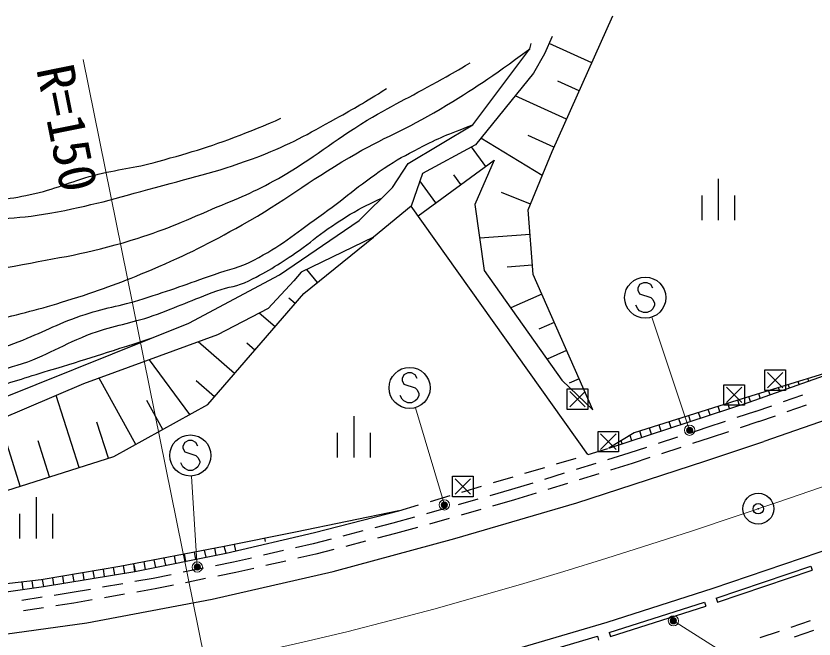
# Model space of a CAD drawing. Units: millimetres, scale not verified. Extents: x 40000 to 680000, y 20000 to 380000.
# Drawn here: x 141692 to 180514, y 274328 to 304650 of the extents above; entities that cross this region are included whole.
import ezdxf
from ezdxf.enums import TextEntityAlignment as Align

# ---------------------------------------------------------------- set-up
doc = ezdxf.new("R2010")
doc.units = ezdxf.units.MM
doc.header["$LTSCALE"] = 1000
doc.header["$PDMODE"] = 32
doc.header["$PDSIZE"] = 500
doc.linetypes.add('CHAIN', pattern=[18.5, 12, -1.5, 3.5, -1.5])
for name, color, linetype, lineweight in [('M-BGD', 7, 'Continuous', 25), ('M-BMK', 2, 'Continuous', 13), ('M-BMK-ROW', 30, 'Continuous', 25), ('M-BMK-SRVR', 3, 'Continuous', 25), ('M-STR-HTXT', 7, 'Continuous', 13), ('M-STR-STRC', 7, 'Continuous', 25)]:
    doc.layers.add(name, color=color, linetype=linetype, lineweight=lineweight)
doc.styles.add('ＭＳ ゴシック', font='')
doc.styles.get('ＭＳ ゴシック').set_extended_font_data('MS Gothic')

msp = doc.modelspace()

# ---------------------------------------------------------------- linework, layer by layer
at = {"layer": 'M-BGD'}
for p, q in [((169707, 302369), (167624, 303305)), ((169093, 301001), (168051, 301469)), ((168478, 299633), (165973, 300758)), ((167290, 296878), (164309, 298701)), ((167863, 298264), (166611, 298827)), ((164544, 297331), (163853, 298274)), ((162124, 295558), (161340, 296628)), ((163334, 296444), (162989, 296916)), ((175851, 296719), (175851, 294719)), ((166725, 295489), (165316, 296062)), ((175051, 295919), (175051, 294719)), ((176651, 295919), (176651, 294719)), ((169509, 283305), (160925, 295396)), ((166700, 294015), (164250, 293830)), ((155701, 291141), (159087, 293879)), ((166813, 292519), (165588, 292427)), ((156365, 291678), (155849, 292317)), ((155278, 290653), (154968, 290922)), ((167271, 291110), (165761, 290444)), ((154296, 289519), (153526, 290186)), ((167876, 289737), (167121, 289404)), ((152331, 287252), (150555, 288791)), ((153314, 288386), (152929, 288719)), ((168481, 288364), (167526, 287943)), ((150148, 285255), (148182, 287922)), ((147523, 283802), (145738, 287027)), ((169086, 286992), (168608, 286781)), ((180258, 286883), (180215, 287005)), ((151349, 286118), (150461, 286888)), ((178844, 286383), (178780, 286565)), ((179315, 286550), (179258, 286712)), ((179787, 286717), (179737, 286858)), ((144759, 282673), (143645, 286180)), ((177430, 285883), (177344, 286126)), ((177901, 286049), (177823, 286272)), ((178373, 286216), (178301, 286419)), ((179027, 285886), (179970, 286219)), ((148836, 284528), (148056, 285937)), ((176409, 285545), (176323, 285804)), ((176884, 285701), (176800, 285956)), ((179202, 285396), (180144, 285730)), ((174984, 285076), (174894, 285350)), ((175459, 285232), (175370, 285501)), ((175934, 285388), (175847, 285653)), ((177659, 285401), (176766, 285103)), ((177650, 285398), (178462, 285685)), ((141900, 281765), (140873, 284998)), ((158120, 285169), (158120, 283169)), ((174034, 284763), (173941, 285047)), ((174509, 284919), (174417, 285199)), ((177823, 284908), (178636, 285195)), ((146189, 283127), (145631, 284884)), ((172609, 284294), (172511, 284593)), ((173084, 284450), (172987, 284744)), ((173559, 284607), (173464, 284896)), ((175303, 284616), (174449, 284336)), ((176196, 284914), (175303, 284616)), ((177823, 284908), (176929, 284610)), ((157320, 284369), (157320, 283169)), ((158920, 284369), (158920, 283169)), ((171659, 283981), (171575, 284239)), ((172134, 284137), (172034, 284441)), ((176360, 284420), (175466, 284123)), ((143329, 282219), (142773, 283973)), ((171185, 283825), (171135, 283974)), ((173879, 284150), (172929, 283838)), ((175466, 284123), (174610, 283842)), ((169521, 283309), (170480, 283594)), ((170710, 283668), (170696, 283709)), ((172359, 283651), (171505, 283371)), ((174040, 283655), (173090, 283343)), ((167988, 282852), (168946, 283138)), ((171505, 283371), (170467, 283049)), ((172519, 283157), (171663, 282876)), ((166454, 282395), (167413, 282681)), ((169894, 282870), (168939, 282574)), ((171663, 282876), (170620, 282552)), ((168366, 282396), (167411, 282099)), ((170047, 282373), (169092, 282077)), ((164921, 281939), (165879, 282224)), ((166838, 281921), (165799, 281598)), ((168519, 281899), (167564, 281602)), ((163388, 281482), (164346, 281767)), ((165799, 281598), (164739, 281298)), ((142668, 281229), (142668, 279229)), ((161854, 281025), (162813, 281311)), ((164162, 281134), (163200, 280861)), ((165948, 281099), (164881, 280797)), ((166991, 281424), (165948, 281099)), ((160321, 280569), (161279, 280854)), ((162623, 280698), (161660, 280425)), ((141868, 280429), (141868, 279229)), ((143468, 280429), (143468, 279229)), ((164304, 280634), (163342, 280361)), ((160023, 279961), (159151, 279737)), ((161083, 280262), (160023, 279961)), ((162764, 280198), (161802, 279925)), ((158570, 279587), (157601, 279338)), ((161225, 279761), (160159, 279459)), ((153775, 279231), (153807, 279071)), ((157020, 279188), (156149, 278964)), ((160159, 279459), (159280, 279233)), ((151430, 278410), (151362, 278750)), ((152304, 278936), (152369, 278614)), ((156149, 278964), (155287, 278766)), ((158699, 279084), (157731, 278834)), ((149470, 278015), (149398, 278370)), ((149960, 278114), (149889, 278465)), ((150450, 278213), (150380, 278560)), ((150940, 278312), (150871, 278655)), ((154703, 278631), (153728, 278407)), ((156272, 278459), (155404, 278259)), ((157150, 278685), (156272, 278459)), ((147483, 277615), (147422, 277987)), ((147999, 277719), (147926, 278085)), ((148490, 277818), (148417, 278180)), ((148980, 277917), (148908, 278275)), ((152282, 278074), (151401, 277896)), ((153143, 278272), (152282, 278074)), ((154819, 278125), (153845, 277900)), ((145509, 277291), (145452, 277640)), ((146003, 277372), (145945, 277722)), ((146496, 277453), (146438, 277804)), ((146989, 277534), (146931, 277892)), ((147509, 277620), (147446, 277933)), ((150813, 277776), (149833, 277578)), ((153260, 277766), (152392, 277566)), ((175818, 276124), (180421, 277680)), ((143042, 276886), (142986, 277228)), ((143536, 276967), (143479, 277310)), ((144029, 277048), (143973, 277392)), ((144522, 277129), (144466, 277475)), ((145016, 277210), (144959, 277557)), ((148365, 277280), (147481, 277124)), ((149245, 277458), (148365, 277280)), ((150917, 277267), (149937, 277068)), ((152392, 277566), (151505, 277386)), ((142039, 276744), (141988, 277107)), ((142534, 276814), (142484, 277165)), ((146890, 277021), (145905, 276847)), ((149349, 276949), (148461, 276769)), ((144430, 276588), (143557, 276454)), ((145314, 276744), (144430, 276588)), ((146980, 276508), (145995, 276335)), ((148461, 276769), (147571, 276612)), ((142964, 276363), (141975, 276211)), ((144515, 276075), (143633, 275940)), ((145405, 276232), (144515, 276075)), ((175754, 276313), (175818, 276124)), ((143040, 275848), (142052, 275696)), ((170615, 274455), (175244, 275932)), ((180333, 275214), (179386, 274893)), ((170554, 274645), (170615, 274455)), ((178817, 274700), (177870, 274380)), ((180493, 274740), (179546, 274419))]:
    msp.add_line(p, q, dxfattribs=at)
for points in [[(161260, 294924), (164948, 297626), (164015, 295470), (164474, 292269), (168242, 286929), (169748, 285490), (166846, 292073), (166610, 295208), (167769, 298054), (170732, 304650)], [(167776, 303652), (167409, 302812), (166868, 301863), (164049, 298380), (161461, 296988), (160925, 295396), (159087, 293879), (155561, 292178), (155204, 291765), (153964, 290412), (151496, 289136), (144977, 286748), (139422, 284380), (118888, 279641), (112816, 283077), (106248, 281917)], [(105165, 282486), (107496, 284026), (114165, 283971), (121296, 281877), (126297, 281836), (130760, 283394), (138942, 285222), (150097, 289703), (154512, 292048), (158380, 294704), (160009, 296299), (160777, 297472), (163920, 299356), (166695, 303047), (166756, 303315)], [(126232, 276264), (133869, 279914), (140883, 281442), (146459, 283213), (151018, 285736), (155701, 291141)], [(170533, 283610), (177359, 285857), (183086, 287884)], [(183086, 287884), (177066, 286041), (171771, 284358), (170533, 283610)], [(151921, 278509), (156210, 279514), (160321, 280569), (155296, 279537), (151814, 278837)], [(175754, 276313), (180357, 277869), (180421, 277680)], [(170554, 274645), (175183, 276123), (175244, 275932)], [(165324, 273097), (169976, 274469), (170032, 274277)]]:
    msp.add_lwpolyline(points, dxfattribs=at)
msp.add_lwpolyline([(125133, 276066), (126592, 275204), (133030, 275660), (136342, 275990), (138253, 276209), (143029, 276884), (147483, 277615), (151921, 278509), (151814, 278837), (146739, 277855), (142918, 277216), (138145, 276657), (136165, 276717), (133944, 276485), (129126, 276424), (126811, 276052), (126232, 276264)], close=True, dxfattribs=at)
for points, knots in [([(108332, 290798), (111169, 290345), (111930, 290255), (114212, 289782), (114815, 289657), (115143, 289537), (115752, 289452), (118209, 289110), (119605, 289070), (122083, 288940), (126278, 288721), (128639, 288562), (132837, 288724), (134600, 288793), (135588, 288884), (137335, 289133), (138677, 289323), (139411, 289541), (140728, 289865), (142181, 290223), (142997, 290425), (144424, 290877), (145971, 291368), (146827, 291683), (148321, 292318), (150075, 293063), (151031, 293552), (152692, 294484), (154794, 295664), (155835, 296555), (157916, 297770), (159600, 298752), (160649, 299114), (162324, 300113), (164090, 301165), (164677, 301594), (166695, 303047)], [0, 0, 0, 0, 1, 1, 1, 2, 2, 2, 3, 3, 3, 4, 4, 4, 5, 5, 5, 6, 6, 6, 7, 7, 7, 8, 8, 8, 9, 9, 9, 10, 10, 10, 11, 11, 11, 12, 12, 12, 12]), ([(115569, 290879), (119028, 290886), (119927, 290885), (122719, 290948), (125255, 291006), (126676, 291038), (129209, 291169), (131030, 291264), (132047, 291370), (133865, 291514), (135319, 291629), (136138, 291656), (137586, 291832), (139162, 292024), (140040, 292177), (141600, 292477), (143839, 292908), (145120, 293068), (147302, 293733), (148884, 294216), (149730, 294610), (151253, 295257), (152525, 295798), (153261, 296065), (154463, 296748), (156216, 297742), (157049, 298541), (158780, 299572), (160184, 300408), (161022, 300785), (162444, 301591), (162971, 301890), (163139, 301984), (163791, 302361)], [0, 0, 0, 0, 1, 1, 1, 2, 2, 2, 3, 3, 3, 4, 4, 4, 5, 5, 5, 6, 6, 6, 7, 7, 7, 8, 8, 8, 9, 9, 9, 10, 10, 10, 11, 11, 11, 11]), ([(118869, 292413), (121118, 292599), (121701, 292655), (123514, 292832), (126500, 293124), (128166, 293354), (131147, 293701), (134140, 294050), (135812, 294288), (138808, 294613), (140579, 294805), (141594, 294738), (143347, 295054), (145377, 295419), (146488, 295761), (148477, 296305), (150473, 296851), (151617, 297093), (153549, 297834), (155056, 298412), (155846, 298874), (157257, 299657), (158234, 300200), (158565, 300393), (159719, 301116)], [0, 0, 0, 0, 1, 1, 1, 2, 2, 2, 3, 3, 3, 4, 4, 4, 5, 5, 5, 6, 6, 6, 7, 7, 7, 8, 8, 8, 8]), ([(102171, 291002), (107818, 289877), (109295, 289612), (113830, 288578), (115914, 288103), (117034, 287575), (119157, 287326), (121383, 287065), (122651, 287134), (124893, 287116), (127215, 287098), (128516, 287164), (130838, 287235), (132925, 287299), (134096, 287322), (136178, 287478), (137183, 287553), (137765, 287503), (138745, 287740), (139974, 288037), (140622, 288349), (141805, 288796), (143005, 289250), (143626, 289637), (144838, 290057), (146002, 290460), (146706, 290516), (147881, 290885), (149247, 291313), (149998, 291598), (151348, 292075), (152097, 292339), (152559, 292394), (153262, 292764), (154576, 293454), (155212, 294015), (156424, 294871), (157687, 295762), (158311, 296379), (159597, 297237), (160237, 297665), (160623, 297864), (161305, 298221), (162292, 298737), (162670, 298866), (163920, 299356)], [0, 0, 0, 0, 1, 1, 1, 2, 2, 2, 3, 3, 3, 4, 4, 4, 5, 5, 5, 6, 6, 6, 7, 7, 7, 8, 8, 8, 9, 9, 9, 10, 10, 10, 11, 11, 11, 12, 12, 12, 13, 13, 13, 14, 14, 14, 15, 15, 15, 15]), ([(122409, 294152), (124822, 294393), (125446, 294451), (127388, 294684), (128922, 294868), (129774, 295024), (131310, 295189), (133225, 295395), (134302, 295478), (136225, 295564), (137447, 295618), (138135, 295518), (139356, 295590), (140548, 295659), (141222, 295711), (142390, 295958), (143622, 296218), (144259, 296569), (145476, 296891), (146680, 297209), (147393, 297227), (148591, 297566), (150297, 298047), (151258, 298319), (152905, 298972), (153566, 299234), (153795, 299320), (154585, 299675)], [0, 0, 0, 0, 1, 1, 1, 2, 2, 2, 3, 3, 3, 4, 4, 4, 5, 5, 5, 6, 6, 6, 7, 7, 7, 8, 8, 8, 9, 9, 9, 9]), ([(82556, 296772), (83455, 296422), (84107, 296173), (85259, 295735), (87599, 294846), (88942, 294435), (91270, 293516), (93107, 292791), (94049, 292157), (95927, 291545), (97626, 290992), (98665, 291007), (100399, 290573), (102092, 290149), (102999, 289762), (104688, 289321), (107415, 288610), (108955, 288253), (111713, 287676), (113996, 287199), (115265, 286827), (117585, 286586), (119238, 286414), (120175, 286464), (121837, 286436), (124619, 286389), (126178, 286351), (128960, 286403), (131008, 286441), (132157, 286453), (134200, 286604), (135926, 286732), (136882, 286918), (138595, 287160), (139829, 287334), (140558, 287280), (141749, 287649), (143231, 288109), (143945, 288678), (145404, 289208), (146534, 289619), (147226, 289668), (148360, 290066), (149586, 290496), (150239, 290830), (151462, 291268), (152064, 291484), (152451, 291478), (153023, 291763), (154021, 292259), (154547, 292607), (155465, 293237), (156037, 293630), (156307, 293919), (156883, 294305), (157446, 294683), (157760, 294900), (158356, 295224), (158788, 295458), (158942, 295535), (159483, 295784)], [0, 0, 0, 0, 1, 1, 1, 2, 2, 2, 3, 3, 3, 4, 4, 4, 5, 5, 5, 6, 6, 6, 7, 7, 7, 8, 8, 8, 9, 9, 9, 10, 10, 10, 11, 11, 11, 12, 12, 12, 13, 13, 13, 14, 14, 14, 15, 15, 15, 16, 16, 16, 17, 17, 17, 18, 18, 18, 19, 19, 19, 20, 20, 20, 20]), ([(82390, 295627), (82795, 295474), (83186, 295327), (83755, 295113), (85434, 294483), (86400, 294197), (88065, 293529), (89242, 293057), (89832, 292630), (91022, 292192), (92703, 291573), (93678, 291318), (95405, 290839), (96907, 290422), (97764, 290248), (99275, 289862), (100769, 289480), (101609, 289274), (103099, 288875), (104474, 288507), (105235, 288270), (106608, 287895), (108621, 287345), (109727, 286941), (111769, 286512), (113707, 286105), (114795, 285833), (116768, 285674), (118939, 285498), (120166, 285690), (122344, 285655), (124328, 285624), (125437, 285436), (127421, 285485), (130636, 285564), (132436, 285705), (135641, 285970), (136750, 286062), (137369, 286136), (138473, 286272), (139179, 286358), (139581, 286379), (140277, 286528), (141471, 286782), (142109, 287048), (143279, 287396), (145238, 287978), (145861, 288189), (148269, 288969)], [0, 0, 0, 0, 1, 1, 1, 2, 2, 2, 3, 3, 3, 4, 4, 4, 5, 5, 5, 6, 6, 6, 7, 7, 7, 8, 8, 8, 9, 9, 9, 10, 10, 10, 11, 11, 11, 12, 12, 12, 13, 13, 13, 14, 14, 14, 15, 15, 15, 16, 16, 16, 16]), ([(180244, 255163), (180528, 257315), (180595, 257957), (181011, 259709), (181347, 261124), (181485, 261942), (182037, 263288), (182439, 264268), (182799, 264756), (183351, 265661), (184115, 266914), (184548, 267625), (185492, 268749), (186240, 269639), (186746, 270065), (187628, 270823), (188384, 271472), (188849, 271787), (189658, 272368), (190605, 273049), (191182, 273362), (192130, 274042), (193207, 274813), (193706, 275387), (194808, 276120), (196502, 277248), (197569, 277690), (199374, 278631), (200571, 279255), (201270, 279550), (202486, 280138), (203792, 280769), (204547, 281077), (205831, 281753), (207240, 282494), (207702, 282782), (209357, 283795)], [0, 0, 0, 0, 1, 1, 1, 2, 2, 2, 3, 3, 3, 4, 4, 4, 5, 5, 5, 6, 6, 6, 7, 7, 7, 8, 8, 8, 9, 9, 9, 10, 10, 10, 11, 11, 11, 12, 12, 12, 12]), ([(178798, 254700), (179085, 257720), (179146, 258733), (179826, 261220), (180402, 263326), (180530, 264656), (181746, 266469), (182562, 267685), (183399, 268048), (184494, 269020), (185716, 270105), (186414, 270699), (187695, 271714), (189095, 272825), (189899, 273425), (191376, 274431), (192323, 275077), (192895, 275376), (193857, 276000), (194624, 276497), (194867, 276658), (195810, 277288)], [0, 0, 0, 0, 1, 1, 1, 2, 2, 2, 3, 3, 3, 4, 4, 4, 5, 5, 5, 6, 6, 6, 7, 7, 7, 7])]:
    msp.add_open_spline(points, degree=3, knots=knots, dxfattribs=at)
at = {"layer": 'M-BMK', "linetype": 'CHAIN'}
msp.add_lwpolyline([(193215, 286132), (191154, 285386), (189093, 284642), (187030, 283901), (184966, 283164), (182900, 282433), (180831, 281710), (178759, 280996), (176684, 280292), (174604, 279600), (172520, 278922), (170432, 278258), (168338, 277612), (166238, 276983), (164133, 276375), (162021, 275787), (159904, 275223), (157780, 274683), (155649, 274169), (153512, 273683), (151369, 273226), (150910, 273133)], dxfattribs=at)
at = {"layer": 'M-BMK-ROW'}
for p, q in [((178123, 286422), (178123, 287422)), ((178123, 287422), (179123, 287422)), ((178123, 286422), (178123, 287422)), ((178123, 287422), (179123, 287422)), ((178248, 287297), (178998, 286547)), ((178998, 287297), (178248, 286547)), ((178248, 287297), (178998, 286547)), ((178998, 287297), (178248, 286547)), ((179123, 287422), (179123, 286422)), ((179123, 287422), (179123, 286422)), ((176124, 285707), (176124, 286707)), ((176124, 286707), (177124, 286707)), ((176124, 285707), (176124, 286707)), ((176124, 286707), (177124, 286707)), ((176249, 286582), (176999, 285832)), ((176999, 286582), (176249, 285832)), ((176249, 286582), (176999, 285832)), ((176999, 286582), (176249, 285832)), ((177124, 286707), (177124, 285707)), ((177124, 286707), (177124, 285707)), ((168509, 285500), (168509, 286500)), ((168509, 286500), (169509, 286500)), ((168509, 285500), (168509, 286500)), ((168509, 286500), (169509, 286500)), ((168634, 286375), (169384, 285625)), ((169384, 286375), (168634, 285625)), ((168634, 286375), (169384, 285625)), ((169384, 286375), (168634, 285625)), ((169509, 286500), (169509, 285500)), ((169509, 286500), (169509, 285500)), ((179123, 286422), (178123, 286422)), ((179123, 286422), (178123, 286422)), ((169509, 285500), (168509, 285500)), ((169509, 285500), (168509, 285500)), ((177124, 285707), (176124, 285707)), ((177124, 285707), (176124, 285707)), ((170007, 283435), (170007, 284435)), ((170007, 284435), (171007, 284435)), ((170007, 283435), (170007, 284435)), ((170007, 284435), (171007, 284435)), ((170132, 284310), (170882, 283560)), ((170882, 284310), (170132, 283560)), ((170132, 284310), (170882, 283560)), ((170882, 284310), (170132, 283560)), ((171007, 284435), (171007, 283435)), ((171007, 284435), (171007, 283435)), ((171007, 283435), (170007, 283435)), ((171007, 283435), (170007, 283435)), ((162928, 281247), (162928, 282247)), ((162928, 282247), (163928, 282247)), ((162928, 281247), (162928, 282247)), ((162928, 282247), (163928, 282247)), ((163928, 282247), (163928, 281247)), ((163928, 282247), (163928, 281247)), ((163053, 282122), (163803, 281372)), ((163803, 282122), (163053, 281372)), ((163053, 282122), (163803, 281372)), ((163803, 282122), (163053, 281372)), ((163928, 281247), (162928, 281247)), ((163928, 281247), (162928, 281247))]:
    msp.add_line(p, q, dxfattribs=at)
at = {"layer": 'M-BMK-SRVR'}
msp.add_circle((177802, 280670), 750, dxfattribs=at)
msp.add_point((177802, 280670), dxfattribs=at)
at = {"layer": 'M-STR-HTXT'}
for p, q in [((150910, 273133), (144960, 302537)), ((174462, 284491), (172620, 289993)), ((162531, 280858), (161127, 285584)), ((150514, 277833), (150237, 282260)), ((173674, 275215), (177659, 272705))]:
    msp.add_line(p, q, dxfattribs=at)
for centre, radius in [((174462, 284491), 150), ((174462, 284491), 120), ((174462, 284491), 90), ((174462, 284491), 60), ((174462, 284491), 30), ((174462, 284491), 20), ((162531, 280858), 150), ((162531, 280858), 120), ((162531, 280858), 90), ((162531, 280858), 60), ((162531, 280858), 30), ((162531, 280858), 20), ((150514, 277833), 150), ((150514, 277833), 120), ((150514, 277833), 90), ((150514, 277833), 60), ((150514, 277833), 30), ((150514, 277833), 20), ((173674, 275215), 150), ((173674, 275215), 120), ((173674, 275215), 90), ((173674, 275215), 60), ((173674, 275215), 30), ((173674, 275215), 20)]:
    msp.add_circle(centre, radius, dxfattribs=at)
for p in [(174462, 284491), (162531, 280858), (150514, 277833), (173674, 275215)]:
    msp.add_point(p, dxfattribs=at)
at = {"layer": 'M-STR-STRC'}
for p, q in [((172029, 291579), (171938, 291397)), ((172211, 291670), (172029, 291579)), ((172393, 291670), (172211, 291670)), ((172575, 291579), (172393, 291670)), ((172666, 291397), (172575, 291579)), ((171938, 291397), (171938, 291306)), ((171938, 291306), (172029, 291124)), ((172029, 291124), (172575, 290942)), ((172575, 290942), (172666, 290852)), ((172666, 290852), (172757, 290670)), ((171938, 290397), (171847, 290579)), ((172029, 290306), (171938, 290397)), ((172666, 290397), (172575, 290306)), ((172757, 290579), (172666, 290397)), ((172757, 290670), (172757, 290579)), ((172211, 290215), (172029, 290306)), ((172393, 290215), (172211, 290215)), ((172575, 290306), (172393, 290215)), ((160568, 287186), (160477, 287004)), ((160477, 287004), (160477, 286913)), ((160477, 286913), (160568, 286731)), ((160750, 287277), (160568, 287186)), ((160931, 287277), (160750, 287277)), ((161113, 287186), (160931, 287277)), ((161204, 287004), (161113, 287186)), ((160568, 286731), (161113, 286550)), ((161113, 286550), (161204, 286459)), ((160477, 286004), (160386, 286186)), ((161204, 286459), (161295, 286277)), ((161295, 286186), (161204, 286004)), ((161295, 286277), (161295, 286186)), ((160568, 285913), (160477, 286004)), ((160750, 285822), (160568, 285913)), ((160931, 285822), (160750, 285822)), ((161113, 285913), (160931, 285822)), ((161204, 286004), (161113, 285913)), ((149902, 283898), (149811, 283716)), ((150084, 283988), (149902, 283898)), ((150265, 283988), (150084, 283988)), ((150447, 283898), (150265, 283988)), ((150538, 283716), (150447, 283898)), ((149811, 283716), (149811, 283625)), ((149811, 283625), (149902, 283443)), ((149902, 283443), (150447, 283261)), ((150447, 283261), (150538, 283170)), ((150538, 283170), (150629, 282988)), ((149811, 282716), (149720, 282898)), ((149902, 282625), (149811, 282716)), ((150084, 282534), (149902, 282625)), ((150447, 282625), (150265, 282534)), ((150538, 282716), (150447, 282625)), ((150629, 282898), (150538, 282716)), ((150629, 282988), (150629, 282898)), ((150265, 282534), (150084, 282534))]:
    msp.add_line(p, q, dxfattribs=at)
for points in [[(181895, 285271), (178069, 283945)], [(79731, 277266), (79849, 277249), (91831, 275539), (98534, 274689), (105522, 273995), (110619, 273605), (116740, 273297), (121768, 273202), (126871, 273294), (132323, 273596), (138198, 274153), (145144, 275121), (151238, 276273), (157118, 277611), (163043, 279218), (168974, 280965), (175202, 282990), (178069, 283945)], [(191009, 282141), (185944, 280359), (180753, 278545), (175592, 276793), (170428, 275136), (165203, 273586), (161250, 272494), (160909, 272373), (160654, 272162), (160454, 271791)]]:
    msp.add_lwpolyline(points, dxfattribs=at)
for centre in [(172302, 290942), (160841, 286550), (150175, 283261)]:
    msp.add_circle(centre, 1000, dxfattribs=at)

# ---------------------------------------------------------------- texts
at = {"layer": 'M-STR-HTXT', "style": 'ＭＳ ゴシック'}
msp.add_text('R=150', height=1833, rotation=281.438, dxfattribs=at).set_placement((144470, 302438), align=Align.TOP_LEFT)

doc.saveas('drawing.dxf')
